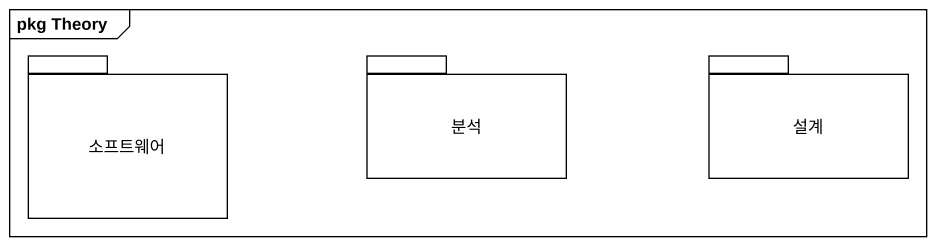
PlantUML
@startuml
mainframe pkg Theory
package 소프트웨어 {
}
package 분석 {
}
package 설계 {
}
@enduml
